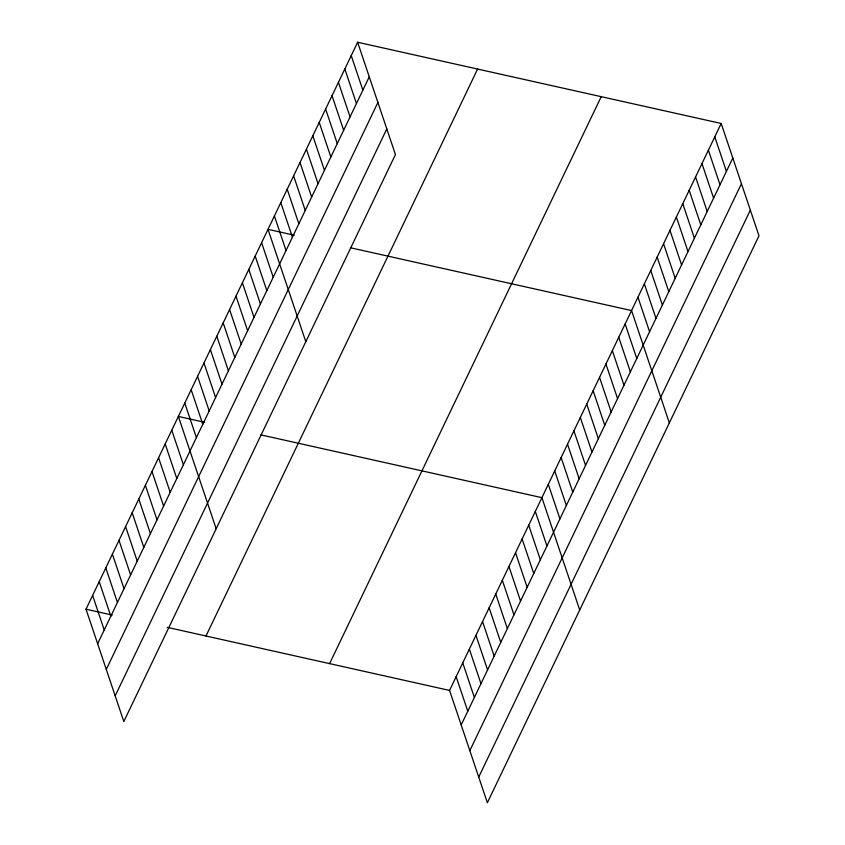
<?xml version="1.0" encoding="UTF-8"?>
<svg xmlns="http://www.w3.org/2000/svg" width="845" height="845" viewBox="0 0 845 845"><rect width="100%" height="100%" fill="white"/><g stroke="black" fill="none" stroke-linecap="round" stroke-linejoin="round"><path stroke-width="1.27" d="M357.636 42.25L395.439 154.572L123.814 721.524L86.01 609.203L357.636 42.25L721.186 123.476L758.99 235.797L487.364 802.75L449.561 690.428L721.186 123.476M97.64 643.753L369.265 76.8M106.28 669.42L377.905 102.467M115.173 695.857L386.809 128.915M205.979 636L477.605 69.058M329.592 663.621L601.217 96.668M461.19 724.978L732.816 158.026M469.82 750.645L741.456 183.692M478.724 777.083L750.349 210.13M294.25 235.206L268.002 229.344L305.805 341.665M350.485 247.775L631.553 310.569L669.346 422.891M204.606 422.299L178.369 416.437L216.172 528.759M260.841 434.869L541.909 497.663L579.712 609.984M86.01 609.203L112.258 615.065M167.247 627.349L449.561 690.428M714.785 136.837L726.415 171.398M708.385 150.199L720.014 184.759M701.973 163.56L713.602 198.121M695.572 176.932L707.202 211.482M689.171 190.294L700.801 224.844M682.771 203.656L694.4 238.216M676.37 217.017L687.999 251.578M669.969 230.389L681.598 264.939M663.557 243.751L675.187 278.301M657.156 257.112L668.786 291.662M650.756 270.474L662.385 305.034M644.355 283.836L655.984 318.396M637.954 297.208L649.583 331.758M625.142 323.931L636.771 358.491M618.741 337.292L630.37 371.853M612.34 350.664L623.969 385.214M605.939 364.026L617.568 398.576M599.538 377.388L611.167 411.937M593.137 390.749L604.766 425.31M586.726 404.111L598.355 438.671M580.325 417.483L591.954 452.033M573.924 430.844L585.553 465.394M567.523 444.206L579.152 478.766M561.122 457.567L572.752 492.128M554.721 470.929L566.351 505.49M548.31 484.301L559.939 518.851M535.318 511.426L546.947 545.986M528.716 525.199L540.346 559.749M522.125 538.973L533.755 573.523M351.235 55.612L362.864 90.172M515.524 552.736L527.153 587.296M344.834 68.973L356.463 103.534M508.933 566.509L520.562 601.059M338.433 82.345L350.062 116.895M502.331 580.272L513.961 614.833M332.032 95.707L343.661 130.257M495.73 594.046L507.359 628.595M325.631 109.068L337.261 143.629M489.139 607.808L500.768 642.369M319.22 122.43L330.849 156.99M482.537 621.582L494.167 656.132M312.819 135.802L324.448 170.352M475.946 635.345L487.576 669.905M306.418 149.164L318.047 183.714M469.345 649.118L480.974 683.668M300.017 162.525L311.647 197.075M462.754 662.892L474.383 697.442M293.616 175.887L305.246 210.447M456.152 676.655L467.781 711.215M287.216 189.248L298.845 223.809M280.804 202.62L292.433 237.17M274.403 215.982L286.032 250.532M261.601 242.705L273.231 277.266M255.201 256.067L266.83 290.627M248.8 269.439L260.429 303.989M242.388 282.8L254.018 317.35M235.987 296.162L247.617 330.722M229.587 309.524L241.216 344.084M223.186 322.896L234.815 357.446M216.785 336.257L228.414 370.807M210.384 349.619L222.013 384.169M203.972 362.98L215.602 397.541M197.572 376.342L209.201 410.902M191.171 389.714L202.8 424.264M184.77 403.076L196.399 437.625M171.767 430.211L183.397 464.761M165.176 443.974L176.806 478.534M158.575 457.747L170.204 492.297M151.984 471.51L163.613 506.07M145.382 485.283L157.012 519.833M138.791 499.046L150.421 533.607M132.19 512.82L143.819 547.37M125.588 526.583L137.217 561.143M118.997 540.356L130.626 574.917M112.396 554.13L124.025 588.68M105.805 567.893L117.434 602.453M99.203 581.666L110.832 616.216M92.612 595.429L104.241 629.99"/></g></svg>
